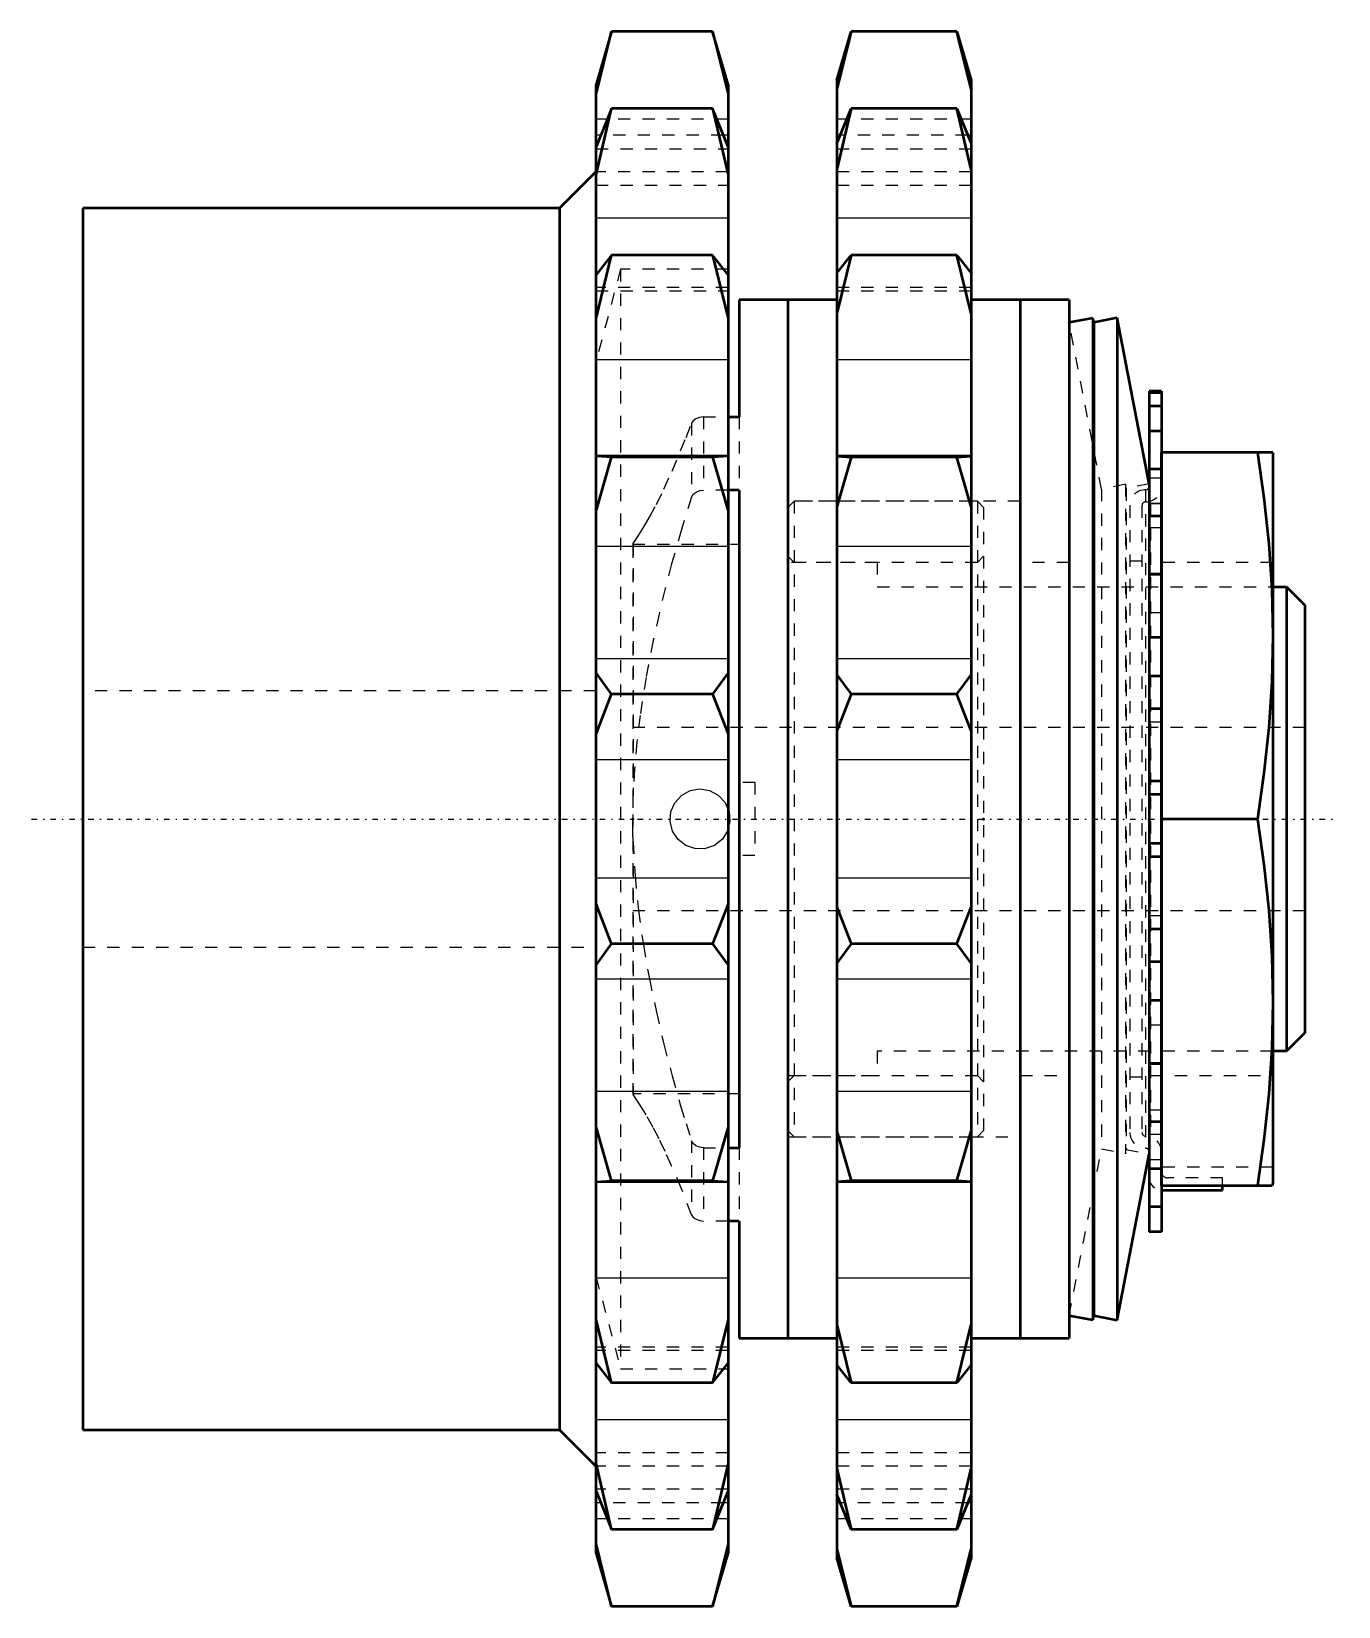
# Model space of a CAD drawing. Header units: millimetres. Extents: x -4 to 103, y -64 to 64.
import ezdxf

# ---------------------------------------------------------------- set-up
doc = ezdxf.new("R2010")
doc.units = ezdxf.units.MM
doc.linetypes.add('Center', pattern=[1.5, 0.45, -0.5, 0.05, -0.5])
doc.linetypes.add('Dashed', pattern=[2, 1, -1])
for name, color, linetype, lineweight in [('2d ConnectionPoints', 7, 'Continuous', 50), ('AM_0', 7, 'Continuous', 50), ('AM_4', 3, 'Continuous', 25), ('AM_7', 7, 'Center', 25), ('AM_9', 6, 'Dashed', 25)]:
    doc.layers.add(name, color=color, linetype=linetype, lineweight=lineweight)

# ---------------------------------------------------------------- blocks, each defined once
blk = doc.blocks.new('1_Stellmutter_T_240_85_0_in_HRKC240852115_4')
at = {"layer": 'AM_0'}
for p, q in [((97.37, 30), (88.27, 30)), ((88.27, -30), (88.27, 30)), ((97.37, 30), (97.37, -29.81)), ((88.27, 25.8), (88.27, 25.8)), ((96.13, 0), (88.27, 0)), ((88.27, -25.8), (88.27, -25.8)), ((88.27, -30), (97.32, -30)), ((97.37, -29.81), (97.32, -30))]:
    blk.add_line(p, q, dxfattribs=at)
for points in [[(96.13, 30), (96.65, 26.27), (97.04, 22.53), (97.29, 18.77), (97.37, 15)], [(97.37, 15), (97.29, 11.25), (97.05, 7.5), (96.65, 3.74), (96.13, 0)], [(96.13, 0), (96.65, -3.73), (97.04, -7.47), (97.29, -11.23), (97.37, -15)], [(97.37, -15), (97.29, -18.75), (97.05, -22.5), (96.65, -26.26), (96.13, -30)]]:
    blk.add_lwpolyline(points, dxfattribs=at)
at = {"layer": 'AM_9'}
for p, q in [((88.27, 25.8), (87.37, 25.8)), ((87.37, 25.8), (87.37, -25.8)), ((97.37, 21), (87.37, 21)), ((87.37, -21), (97.37, -21)), ((87.37, -25.8), (88.27, -25.8)), ((97.37, -28.5), (88.27, -28.5))]:
    blk.add_line(p, q, dxfattribs=at)
blk = doc.blocks.new('2_Kettenrad_T_240_85_0_in_HRKC240852115_4')
at = {"layer": 'AM_0'}
for p, q in [((61.7, 60.46), (62.87, 64.45)), ((62.87, 64.45), (61.7, 59.73)), ((71.53, 64.45), (62.87, 64.45)), ((71.53, 64.45), (72.7, 60.46)), ((72.7, 59.73), (71.53, 64.45)), ((61.7, 60.46), (61.7, -60.46)), ((72.7, 60.46), (72.7, -60.46)), ((61.7, 55.27), (62.87, 58.14)), ((62.87, 58.14), (61.7, 53.16)), ((71.53, 58.14), (62.87, 58.14)), ((71.53, 58.14), (72.7, 55.27)), ((72.7, 53.16), (71.53, 58.14)), ((62.87, 46.14), (61.7, 41.38)), ((61.7, 44.67), (62.87, 46.14)), ((71.53, 46.14), (62.87, 46.14)), ((72.7, 41.38), (71.53, 46.14)), ((71.53, 46.14), (72.7, 44.67)), ((61.7, 29.69), (62.87, 29.62)), ((71.53, 29.62), (72.7, 29.69)), ((62.87, 29.62), (61.7, 25.55)), ((71.53, 29.62), (62.87, 29.62)), ((72.7, 25.55), (71.53, 29.62)), ((61.7, 11.81), (62.87, 10.21)), ((71.53, 10.21), (72.7, 11.81)), ((62.87, 10.21), (61.7, 7.22)), ((71.53, 10.21), (62.87, 10.21)), ((72.7, 7.22), (71.53, 10.21)), ((61.7, -7.22), (62.87, -10.21)), ((71.53, -10.21), (72.7, -7.22)), ((62.87, -10.21), (61.7, -11.81)), ((71.53, -10.21), (62.87, -10.21)), ((72.7, -11.81), (71.53, -10.21)), ((61.7, -25.55), (62.87, -29.62)), ((71.53, -29.62), (72.7, -25.55)), ((62.87, -29.62), (61.7, -29.69)), ((71.53, -29.62), (62.87, -29.62)), ((72.7, -29.69), (71.53, -29.62)), ((61.7, -41.38), (62.87, -46.14)), ((71.53, -46.14), (72.7, -41.38)), ((62.87, -46.14), (61.7, -44.67)), ((72.7, -44.67), (71.53, -46.14)), ((71.53, -46.14), (62.87, -46.14)), ((61.7, -53.16), (62.87, -58.14)), ((71.53, -58.14), (72.7, -53.16)), ((62.87, -58.14), (61.7, -55.27)), ((72.7, -55.27), (71.53, -58.14)), ((71.53, -58.14), (62.87, -58.14)), ((61.7, -59.73), (62.87, -64.45)), ((62.87, -64.45), (61.7, -60.46)), ((71.53, -64.45), (72.7, -59.73)), ((72.7, -60.46), (71.53, -64.45)), ((71.53, -64.45), (62.87, -64.45))]:
    blk.add_line(p, q, dxfattribs=at)
at = {"layer": 'AM_4'}
for p, q in [((61.98, 55.96), (61.7, 55.96)), ((72.7, 55.96), (72.42, 55.96)), ((72.7, 49.17), (61.7, 49.17)), ((72.7, 37.57), (61.7, 37.57)), ((72.7, 29.75), (61.7, 29.75)), ((72.7, 22.3), (61.7, 22.3)), ((72.7, 13.1), (61.7, 13.1)), ((72.7, 4.84), (61.7, 4.84)), ((72.7, -4.84), (61.7, -4.84)), ((72.7, -13.1), (61.7, -13.1)), ((72.7, -22.3), (61.7, -22.3)), ((72.7, -29.75), (61.7, -29.75)), ((72.7, -37.57), (61.7, -37.57)), ((72.7, -49.17), (61.7, -49.17)), ((61.98, -55.96), (61.7, -55.96)), ((72.7, -55.96), (72.42, -55.96))]:
    blk.add_line(p, q, dxfattribs=at)
at = {"layer": 'AM_9'}
for p, q in [((72.7, 57.27), (61.7, 57.27)), ((72.42, 55.96), (61.98, 55.96)), ((61.7, 54.85), (72.7, 54.85)), ((72.7, 52.97), (61.7, 52.97)), ((61.7, 51.87), (72.7, 51.87)), ((72.7, 43.49), (61.7, 43.49)), ((61.7, 43.22), (72.7, 43.22)), ((72.7, 26), (61.7, 26)), ((61.7, -26), (72.7, -26)), ((72.7, -43.22), (61.7, -43.22)), ((72.7, -43.49), (61.7, -43.49)), ((72.7, -51.87), (61.7, -51.87)), ((72.7, -52.97), (61.7, -52.97)), ((72.7, -54.85), (61.7, -54.85)), ((72.42, -55.96), (61.98, -55.96)), ((72.7, -57.27), (61.7, -57.27))]:
    blk.add_line(p, q, dxfattribs=at)
blk = doc.blocks.new('3_Laufbuchse_T_240_85_0_in_HRKC240852115_4')
at = {"layer": 'AM_9'}
for p, q in [((58.2, 26), (57.7, 25.5)), ((73.2, 26), (58.2, 26)), ((58.2, 26), (58.2, -26)), ((73.2, 26), (73.2, -26)), ((73.7, 25.5), (73.2, 26)), ((73.7, 25.5), (73.7, -25.5)), ((58.2, 21), (57.7, 21.5)), ((73.2, 21), (58.2, 21)), ((73.7, 21.5), (73.2, 21)), ((57.7, -21.5), (58.2, -21)), ((58.2, -21), (73.2, -21)), ((73.2, -21), (73.7, -21.5)), ((57.7, -25.5), (58.2, -26)), ((73.2, -26), (73.7, -25.5)), ((58.2, -26), (73.2, -26))]:
    blk.add_line(p, q, dxfattribs=at)
blk = doc.blocks.new('4_Reibbelag_T_240_85_1_0_in_HRKC240852115_4')
at = {"layer": 'AM_0'}
for p, q in [((57.7, 42.5), (57.7, -42.5)), ((61.7, 42.5), (57.7, 42.5)), ((57.7, -42.5), (61.7, -42.5))]:
    blk.add_line(p, q, dxfattribs=at)
at = {"layer": 'AM_9'}
for p, q in [((61.7, 26), (57.7, 26)), ((57.7, -26), (61.7, -26))]:
    blk.add_line(p, q, dxfattribs=at)
blk = doc.blocks.new('5_Sicherungsblech_T_240_85_0_in_HRKC240852115_4')
at = {"layer": 'AM_0'}
for p, q in [((88.27, 35), (87.27, 35)), ((87.27, 35), (87.27, -33.79)), ((88.27, 34.87), (87.27, 34.87)), ((88.27, 35), (88.27, -33.79)), ((88.27, 33.79), (87.27, 33.79)), ((88.27, 31.74), (87.27, 31.74)), ((88.27, 28.64), (87.27, 28.64)), ((88.27, 24.78), (87.27, 24.78)), ((88.27, 20.03), (87.27, 20.03)), ((88.27, 14.84), (87.27, 14.84)), ((88.27, 11.69), (87.27, 11.69)), ((88.27, 9.01), (87.27, 9.01)), ((88.27, 3.1), (87.27, 3.1)), ((88.27, 2.01), (87.27, 2.01)), ((88.27, -2.01), (87.27, -2.01)), ((88.27, -3.1), (87.27, -3.1)), ((88.27, -9.01), (87.27, -9.01)), ((88.27, -11.69), (87.27, -11.69)), ((88.27, -14.84), (87.27, -14.84)), ((88.27, -20.03), (87.27, -20.03)), ((88.27, -24.78), (87.27, -24.78)), ((88.27, -28.64), (87.27, -28.64)), ((88.27, -30.37), (93.27, -30.37)), ((93.27, -30.37), (93.27, -30)), ((88.27, -31.74), (87.27, -31.74)), ((88.27, -33.79), (87.27, -33.79))]:
    blk.add_line(p, q, dxfattribs=at)
blk.add_arc((88.77, -28.87), 0.5, 180, 187.2522, dxfattribs=at)
at = {"layer": 'AM_9'}
for p, q in [((88.27, 28.57), (87.27, 28.57)), ((88.27, 27.88), (87.27, 27.88)), ((86.97, 26.95), (86.97, -26.95)), ((88.27, 25.82), (87.27, 25.82)), ((85.67, 25.65), (85.67, -25.65)), ((86.67, 25.65), (86.67, -25.65)), ((88.27, 23.82), (87.27, 23.82)), ((86.67, 21.1), (85.67, 21.1)), ((88.27, 19.96), (87.27, 19.96)), ((88.27, 16.88), (87.27, 16.88)), ((88.27, 7.92), (87.27, 7.92)), ((88.27, -7.92), (87.27, -7.92)), ((88.27, -16.88), (87.27, -16.88)), ((88.27, -19.96), (87.27, -19.96)), ((85.67, -21.1), (86.67, -21.1)), ((88.27, -23.82), (87.27, -23.82)), ((88.27, -25.82), (87.27, -25.82)), ((88.27, -27.88), (87.27, -27.88)), ((87.27, -28.57), (88.27, -28.57)), ((93.27, -29.37), (88.77, -29.37)), ((93.27, -30), (93.27, -29.37))]:
    blk.add_line(p, q, dxfattribs=at)
for centre, radius, start, end in [((86.97, 27.25), 0.3, 270, 0), ((86.97, 27.25), 1.3, 270, 360), ((86.97, 25.65), 1.3, 90, 180), ((86.97, 25.65), 0.3, 90, 180), ((86.97, -25.65), 1.3, 180, 270), ((86.97, -25.65), 0.3, 180, 270), ((86.97, -27.25), 1.3, 0, 90), ((86.97, -27.25), 0.3, 360, 90), ((88.27, -29.37), 1, 180, 270), ((88.77, -28.87), 0.5, 187.2522, 270)]:
    blk.add_arc(centre, radius, start, end, dxfattribs=at)
blk = doc.blocks.new('6_Tellerfeder_T_240_85_0_in_HRKC240852115_4')
at = {"layer": 'AM_0'}
for p, q in [((82.66, 41), (80.7, 40.62)), ((82.66, 41), (82.66, -41)), ((82.73, 40.64), (82.66, 41)), ((84.63, 41.01), (82.73, 40.64)), ((82.73, 40.64), (82.73, -40.64)), ((87.27, 27.42), (84.63, 41.01)), ((84.63, 41.01), (84.63, -41.01)), ((84.63, -41.01), (87.27, -27.42)), ((80.7, -40.62), (82.66, -41)), ((82.66, -41), (82.73, -40.64)), ((82.73, -40.64), (84.63, -41.01))]:
    blk.add_line(p, q, dxfattribs=at)
at = {"layer": 'AM_9'}
for p, q in [((83.35, 27), (80.7, 40.62)), ((85.31, 27.39), (83.35, 27)), ((85.31, 27.39), (85.31, -27.39)), ((85.38, 27.05), (85.31, 27.39)), ((87.27, 27.42), (85.38, 27.05)), ((83.35, 27), (83.35, -27)), ((85.38, 27.05), (85.38, -27.05)), ((80.7, -40.62), (83.35, -27)), ((83.35, -27), (85.31, -27.39)), ((85.31, -27.39), (85.38, -27.05)), ((85.38, -27.05), (87.27, -27.42))]:
    blk.add_line(p, q, dxfattribs=at)
blk = doc.blocks.new('7_Druckplatte_T_240_85_0_in_HRKC240852115_4')
at = {"layer": 'AM_0'}
for p, q in [((76.7, 42.5), (76.7, -42.5)), ((80.7, 42.5), (76.7, 42.5)), ((80.7, 42.5), (80.7, -42.5)), ((76.7, -42.5), (80.7, -42.5))]:
    blk.add_line(p, q, dxfattribs=at)
at = {"layer": 'AM_9'}
for p, q in [((80.7, 21), (76.7, 21)), ((76.7, -21), (80.7, -21))]:
    blk.add_line(p, q, dxfattribs=at)
blk = doc.blocks.new('8_Reibbelag_T_240_85_2_0_in_HRKC240852115_4')
at = {"layer": 'AM_0'}
for p, q in [((76.7, 42.5), (72.7, 42.5)), ((76.7, 42.5), (76.7, -42.5)), ((72.7, -42.5), (76.7, -42.5))]:
    blk.add_line(p, q, dxfattribs=at)
at = {"layer": 'AM_9'}
for p, q in [((76.7, 26), (72.7, 26)), ((72.7, -26), (76.7, -26))]:
    blk.add_line(p, q, dxfattribs=at)
blk = doc.blocks.new('9_Nabe_T_240_85_15__0_in_HRKC240852115_4')
at = {"layer": 'AM_0'}
for p, q in [((57.7, 42.5), (53.7, 42.5)), ((53.7, 42.5), (53.7, 32.9)), ((57.7, 42.5), (57.7, -42.5)), ((52.8, 32.9), (53.7, 32.9)), ((53.7, 26.9), (52.8, 26.9)), ((53.7, 26.9), (53.7, -26.9)), ((97.37, 19), (98.5, 19)), ((98.5, 19), (100, 17.5)), ((98.5, 19), (98.5, -19)), ((100, 17.5), (100, -17.5)), ((100, -17.5), (98.5, -19)), ((98.5, -19), (97.37, -19)), ((52.8, -26.9), (53.7, -26.9)), ((53.7, -32.9), (52.8, -32.9)), ((53.7, -32.9), (53.7, -42.5)), ((53.7, -42.5), (57.7, -42.5))]:
    blk.add_line(p, q, dxfattribs=at)
at = {"layer": 'AM_9'}
for p, q in [((49.81, 32.39), (49.81, 26.33)), ((50.78, 32.9), (52.8, 32.9)), ((50.78, 32.9), (50.78, 26.9)), ((53.7, 32.9), (53.7, 26.9)), ((52.8, 26.9), (50.78, 26.9)), ((45, 22.5), (53.7, 22.5)), ((45, 22.38), (45, -22.38)), ((45.03, 22.54), (45.03, 1.86)), ((65, 21), (57.7, 21)), ((65, 21), (65, 19)), ((65, 19), (97.37, 19)), ((100, 7.5), (45, 7.5)), ((55, 3), (53.7, 3)), ((55, 3), (55, -3)), ((45.03, -1.86), (45.03, -22.54)), ((55, -3), (53.7, -3)), ((45, -7.5), (100, -7.5)), ((65, -19), (65, -21)), ((97.37, -19), (65, -19)), ((57.7, -21), (65, -21)), ((53.7, -22.5), (45, -22.5)), ((45.01, -22.5), (45.03, -22.54)), ((49.81, -26.33), (49.81, -32.39)), ((50.78, -26.9), (52.8, -26.9)), ((50.78, -26.9), (50.78, -32.9)), ((53.7, -26.9), (53.7, -32.9)), ((52.8, -32.9), (50.78, -32.9))]:
    blk.add_line(p, q, dxfattribs=at)
for points in [[(45.03, 22.54), (45.19, 22.78), (45.47, 23.21), (45.87, 23.85), (46.36, 24.69), (46.93, 25.75), (47.55, 27), (48.22, 28.47), (48.92, 30.12), (49.36, 31.22), (49.81, 32.39)], [(50.78, 32.9), (50.45, 32.86), (50.16, 32.75), (49.94, 32.59), (49.81, 32.39)], [(49.81, 26.33), (48.99, 23.69), (48.18, 20.88), (47.65, 18.86), (47.15, 16.76), (46.67, 14.61), (46.09, 11.59), (45.6, 8.48), (45.34, 6.3), (45.14, 4.08), (45.03, 1.86)], [(49.81, 26.33), (49.95, 26.57), (50.18, 26.75), (50.48, 26.87), (50.78, 26.9)], [(45.03, 22.54), (45.01, 22.51), (45.01, 22.5)], [(45.03, -1.86), (45.01, -1.09), (45.03, 1.86)], [(50.5, 2.46), (51.29, 2.33), (51.99, 1.96), (52.55, 1.36), (52.89, 0.59), (52.95, -0.22), (52.75, -0.98), (52.33, -1.65), (51.68, -2.16), (50.88, -2.43), (50.08, -2.42), (49.34, -2.17), (48.71, -1.68), (48.25, -0.99), (48.05, -0.18), (48.12, 0.62), (48.43, 1.33), (48.98, 1.93), (49.71, 2.33), (50.5, 2.46)], [(45.03, -1.86), (45.19, -4.69), (45.47, -7.49), (45.87, -10.31), (46.36, -13.07), (46.93, -15.8), (47.55, -18.43), (48.22, -21.02), (48.92, -23.48), (49.36, -24.93), (49.81, -26.33)], [(49.81, -32.39), (48.99, -30.27), (48.18, -28.38), (47.65, -27.22), (47.15, -26.18), (46.67, -25.26), (46.09, -24.22), (45.6, -23.41), (45.34, -23), (45.14, -22.71), (45.03, -22.54)], [(50.78, -26.9), (50.45, -26.86), (50.16, -26.74), (49.94, -26.56), (49.81, -26.33)], [(49.81, -32.39), (49.95, -32.6), (50.18, -32.76), (50.48, -32.87), (50.78, -32.9)]]:
    blk.add_lwpolyline(points, dxfattribs=at)
for centre, start, end in [((46, 22.38), 171.3822, 180), ((46, -22.38), 180, 188.6202)]:
    blk.add_arc(centre, 1, start, end, dxfattribs=at)
blk = doc.blocks.new('10_Rutschnabenkupplung_C_240_85_21__0_in_HRKC240852115_4')
at = {"layer": 'AM_0'}
for p, q in [((43.27, 64.45), (42, 60.1)), ((42, 59.31), (43.27, 64.45)), ((51.53, 64.45), (43.27, 64.45)), ((52.8, 60.1), (51.53, 64.45)), ((51.53, 64.45), (52.8, 59.31)), ((42, -60.1), (42, 60.1)), ((52.8, 60.1), (52.8, -60.1)), ((43.27, 58.14), (42, 55.01)), ((42, 52.71), (43.27, 58.14)), ((51.53, 58.14), (43.27, 58.14)), ((52.8, 55.01), (51.53, 58.14)), ((51.53, 58.14), (52.8, 52.71)), ((42, 53), (39, 50)), ((0, 50), (0, -50)), ((39, 50), (0, 50)), ((39, 50), (39, -50)), ((43.27, 46.14), (42, 44.53)), ((42, 40.95), (43.27, 46.14)), ((51.53, 46.14), (43.27, 46.14)), ((52.8, 44.53), (51.53, 46.14)), ((51.53, 46.14), (52.8, 40.95)), ((43.27, 29.62), (42, 29.7)), ((52.8, 29.7), (51.53, 29.62)), ((42, 25.18), (43.27, 29.62)), ((51.53, 29.62), (43.27, 29.62)), ((51.53, 29.62), (52.8, 25.18)), ((43.27, 10.21), (42, 11.96)), ((52.8, 11.96), (51.53, 10.21)), ((42, 6.95), (43.27, 10.21)), ((51.53, 10.21), (43.27, 10.21)), ((51.53, 10.21), (52.8, 6.95)), ((43.27, -10.21), (42, -6.95)), ((52.8, -6.95), (51.53, -10.21)), ((42, -11.96), (43.27, -10.21)), ((51.53, -10.21), (43.27, -10.21)), ((51.53, -10.21), (52.8, -11.96)), ((43.27, -29.62), (42, -25.18)), ((52.8, -25.18), (51.53, -29.62)), ((42, -29.7), (43.27, -29.62)), ((51.53, -29.62), (43.27, -29.62)), ((51.53, -29.62), (52.8, -29.7)), ((43.27, -46.14), (42, -40.95)), ((52.8, -40.95), (51.53, -46.14)), ((42, -44.53), (43.27, -46.14)), ((51.53, -46.14), (52.8, -44.53)), ((51.53, -46.14), (43.27, -46.14)), ((0, -50), (39, -50)), ((39, -50), (42, -53)), ((43.27, -58.14), (42, -52.71)), ((52.8, -52.71), (51.53, -58.14)), ((42, -55.01), (43.27, -58.14)), ((51.53, -58.14), (52.8, -55.01)), ((51.53, -58.14), (43.27, -58.14)), ((43.27, -64.45), (42, -59.31)), ((42, -60.1), (43.27, -64.45)), ((52.8, -59.31), (51.53, -64.45)), ((51.53, -64.45), (52.8, -60.1)), ((51.53, -64.45), (43.27, -64.45))]:
    blk.add_line(p, q, dxfattribs=at)
at = {"layer": 'AM_4'}
for p, q in [((42.39, 55.96), (42, 55.96)), ((52.8, 55.96), (52.41, 55.96)), ((52.8, 49.17), (42, 49.17)), ((52.8, 37.57), (42, 37.57)), ((52.8, 29.75), (42, 29.75)), ((52.8, 22.3), (42, 22.3)), ((52.8, 13.1), (42, 13.1)), ((52.8, 4.84), (42, 4.84)), ((52.8, -4.84), (42, -4.84)), ((52.8, -13.1), (42, -13.1)), ((52.8, -22.3), (42, -22.3)), ((52.8, -29.75), (42, -29.75)), ((52.8, -37.57), (42, -37.57)), ((52.8, -49.17), (42, -49.17)), ((42.39, -55.96), (42, -55.96)), ((52.8, -55.96), (52.41, -55.96))]:
    blk.add_line(p, q, dxfattribs=at)
at = {"layer": 'AM_7'}
blk.add_line((-4.2, 0), (102.75, 0), dxfattribs=at)
at = {"layer": 'AM_9'}
for p, q in [((52.8, 57.27), (42, 57.27)), ((52.41, 55.96), (42.39, 55.96)), ((42, 54.85), (52.8, 54.85)), ((52.8, 52.97), (42, 52.97)), ((42, 51.87), (52.8, 51.87)), ((44.01, 45), (42, 37.5)), ((44.01, 45), (44.01, -45)), ((52.8, 45), (44.01, 45)), ((52.8, 43.49), (42, 43.49)), ((42, 43.22), (52.8, 43.22)), ((42, 10.5), (0, 10.5)), ((0, -10.5), (42, -10.5)), ((42, -37.5), (44.01, -45)), ((52.8, -43.22), (42, -43.22)), ((52.8, -43.49), (42, -43.49)), ((44.01, -45), (52.8, -45)), ((52.8, -51.87), (42, -51.87)), ((52.8, -52.97), (42, -52.97)), ((52.8, -54.85), (42, -54.85)), ((52.41, -55.96), (42.39, -55.96)), ((52.8, -57.27), (42, -57.27))]:
    blk.add_line(p, q, dxfattribs=at)

msp = doc.modelspace()

# ---------------------------------------------------------------- linework, layer by layer
at = {"layer": '2d ConnectionPoints'}
for p in [(0, 0), (45, 0), (45, 0), (57.7, 0), (57.7, 0), (57.7, 0), (61.7, 0), (61.7, 0), (72.7, 0), (72.7, 0), (73.7, 0), (76.7, 0), (76.7, 0), (80.7, 0), (80.7, 0), (87.27, 0), (87.27, 0), (88.27, 0), (88.27, 0)]:
    msp.add_point(p, dxfattribs=at)

# ---------------------------------------------------------------- block references
for name in ['10_Rutschnabenkupplung_C_240_85_21__0_in_HRKC240852115_4', '2_Kettenrad_T_240_85_0_in_HRKC240852115_4', '9_Nabe_T_240_85_15__0_in_HRKC240852115_4', '4_Reibbelag_T_240_85_1_0_in_HRKC240852115_4', '8_Reibbelag_T_240_85_2_0_in_HRKC240852115_4', '7_Druckplatte_T_240_85_0_in_HRKC240852115_4', '6_Tellerfeder_T_240_85_0_in_HRKC240852115_4', '5_Sicherungsblech_T_240_85_0_in_HRKC240852115_4', '1_Stellmutter_T_240_85_0_in_HRKC240852115_4', '3_Laufbuchse_T_240_85_0_in_HRKC240852115_4']:
    msp.add_blockref(name, (0, 0))

doc.saveas('drawing.dxf')
